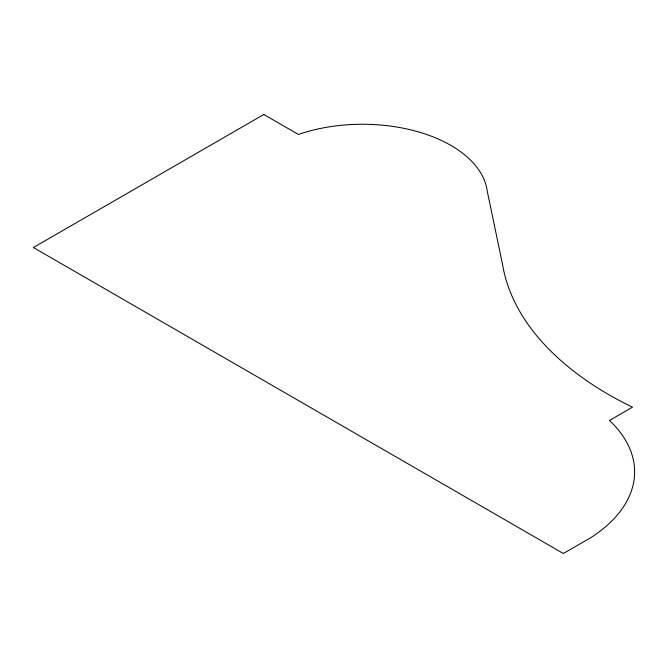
<?xml version="1.0" encoding="UTF-8"?>
<svg xmlns="http://www.w3.org/2000/svg" width="668" height="668" viewBox="0 0 668 668"><rect width="100%" height="100%" fill="white"/><g stroke="black" fill="none" stroke-linecap="round" stroke-linejoin="round"><path stroke-width="1" d="M263.818 114.495L33.4 247.527L563.366 553.505L590.295 537.957A170.014 98.154 0 0 0 609.45 420.473L632.496 407.171A368.444 212.725 0 0 1 502.612 264.779L487.231 191.048A125.125 72.244 0 0 0 298.387 134.452L263.818 114.495"/></g></svg>
